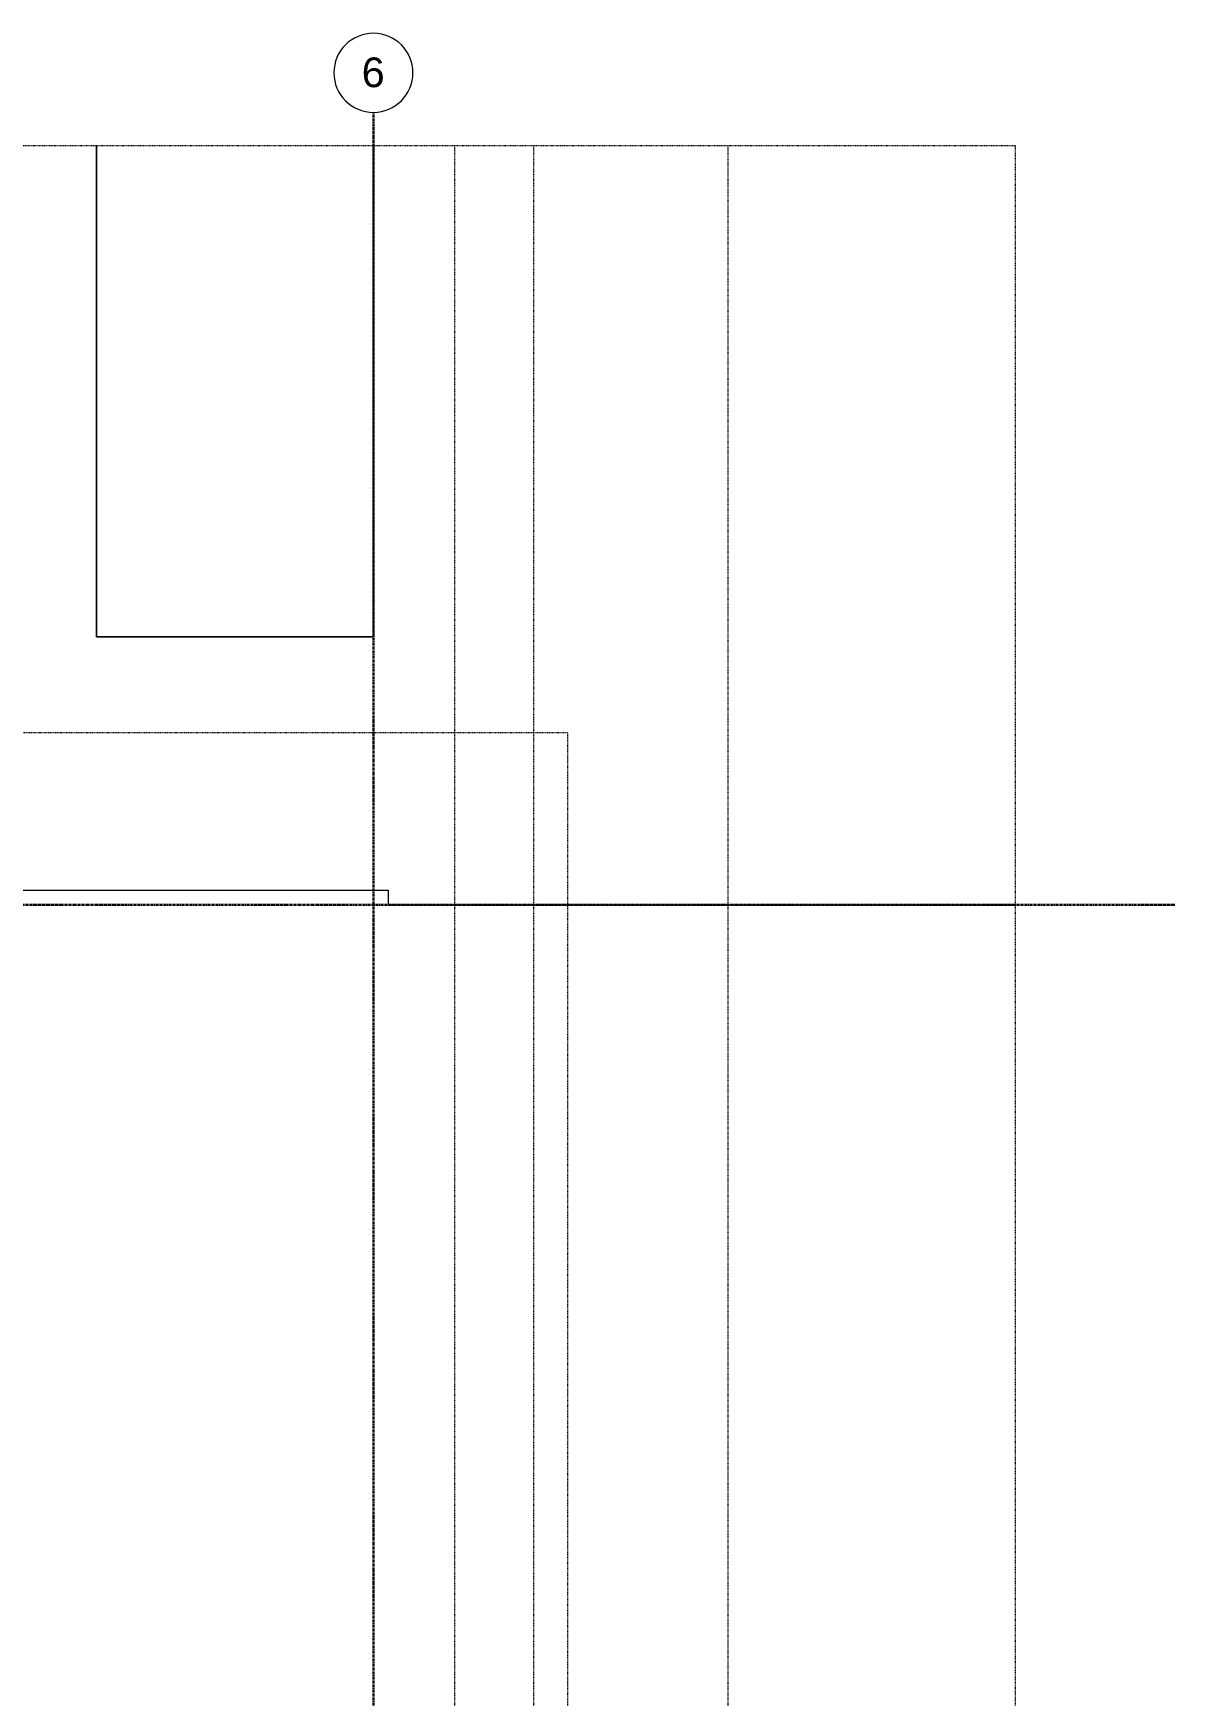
# Model space of a CAD drawing. Header units: inches. Extents: x -4058 to -1781, y 9814 to 12289.
# Drawn here: x -2012.1 to -1781.3, y 11927.2 to 12263.5 of the extents above; entities that cross this region are included whole.
import ezdxf

# ---------------------------------------------------------------- set-up
doc = ezdxf.new("R2010")
doc.units = ezdxf.units.IN
doc.header["$MEASUREMENT"] = 0
for name, pattern in [('Aligning Line 1_8_', [0.25, 0.125, -0.125]), ('Aligning Line 1_8__2_', [0.25, 0.125, -0.125]), ('Grid Line 1_2__2_', [0.875, 0.5, -0.125, 0.125, -0.125])]:
    doc.linetypes.add(name, pattern=pattern)
for name, color, linetype, lineweight in [('0-1', 7, 'Continuous', 5), ('0-3', 165, 'Continuous', 5), ('C-TOPO', 7, 'Continuous', 9), ('G-ANNO-SYMB', 111, 'Aligning Line 1_8_', 9), ('G-ANNO-SYMB-1', 147, 'Aligning Line 1_8_', 9), ('G-ANNO-SYMB-2', 147, 'Aligning Line 1_8__2_', 9), ('S-GRID-2', 1, 'Grid Line 1_2__2_', 30), ('S-GRID-IDEN', 1, 'Continuous', 9), ('S-GRID-IDEN-1', 147, 'Continuous', 9)]:
    doc.layers.add(name, color=color, linetype=linetype, lineweight=lineweight)
doc.styles.add('Arial', font='arial.ttf', dxfattribs={"height": 6})

# ---------------------------------------------------------------- blocks, each defined once
blk = doc.blocks.new('CTR - 1st Phase - Shell_rvt-1-UNIT PLANS - 2ND FLOOR')
at = {"layer": 'G-ANNO-SYMB-1'}
blk.add_line((-1926.95, 12240.76), (-1926.95, 9846.27), dxfattribs=at)
blk = doc.blocks.new('CTR  - Topography_rvt-1-UNIT PLANS - 2ND FLOOR')
at = {"layer": 'C-TOPO'}
for p, q in [((-1999.32, 12234.77), (-1999.32, 12240.76)), ((-1999.32, 12240.76), (-1999.32, 12234.77)), ((-1943.32, 12240.76), (-1943.32, 12187.08)), ((-1943.32, 12187.08), (-1943.32, 12240.76)), ((-1999.32, 12175.07), (-1999.32, 12234.77)), ((-1999.32, 12234.77), (-1999.32, 12175.07)), ((-1943.32, 12187.08), (-1943.32, 12150.69)), ((-1943.32, 12150.69), (-1943.32, 12187.08)), ((-1999.32, 12150.69), (-1999.32, 12175.07)), ((-1999.32, 12175.07), (-1999.32, 12150.69)), ((-1999.32, 12141.44), (-1999.32, 12150.69)), ((-1999.32, 12150.69), (-1999.32, 12141.44)), ((-1943.32, 12150.69), (-1943.32, 12144.83)), ((-1943.32, 12144.83), (-1943.32, 12150.69)), ((-1943.32, 12144.83), (-1943.32, 12141.44)), ((-1943.32, 12141.44), (-1943.32, 12144.83)), ((-1948.37, 12141.44), (-1999.32, 12141.44)), ((-1999.32, 12141.44), (-1948.37, 12141.44)), ((-1943.32, 12141.44), (-1948.37, 12141.44)), ((-1948.37, 12141.44), (-1943.32, 12141.44)), ((-2068.42, 12090.19), (-2001.97, 12090.19)), ((-2001.97, 12090.19), (-1940.32, 12090.19)), ((-1940.32, 12090.19), (-1940.32, 12087.19)), ((-1940.32, 12087.19), (-1922.3, 12087.19)), ((-1922.3, 12087.19), (-1813.49, 12087.19))]:
    blk.add_line(p, q, dxfattribs=at)
at = {"layer": 'G-ANNO-SYMB-1'}
blk.add_line((-1926.95, 12240.76), (-1926.95, 9846.27), dxfattribs=at)
blk = doc.blocks.new('CTR - 1st Phase - Common Walls_rvt-1-UNIT PLANS - 2ND FLOOR')
at = {"layer": 'G-ANNO-SYMB-1'}
for p, q in [((-1910.96, 12240.76), (-1910.96, 9846.27)), ((-1871.64, 12240.76), (-1871.64, 11070.38))]:
    blk.add_line(p, q, dxfattribs=at)
blk = doc.blocks.new('CTR - 1st Phase -Stairs _ Elevators_rvt-1-UNIT PLANS - 2ND FLOOR')
at = {"layer": 'G-ANNO-SYMB-1'}
blk.add_line((-1910.96, 12240.76), (-1910.96, 9846.27), dxfattribs=at)
blk = doc.blocks.new('Grid - Grid Head - Circle-1738874-UNIT PLANS - 2ND FLOOR')
at = {"layer": 'S-GRID-IDEN-1'}
for start, end in [(360, 180), (180, 360)]:
    blk.add_arc((0, 0), 0.25, start, end, dxfattribs=at)
blk = doc.blocks.new('CTR - 1st Phase - Structure_rvt-1-UNIT PLANS - 2ND FLOOR')
at = {"layer": 'G-ANNO-SYMB-2'}
for p, q in [((-1910.96, 12240.76), (-1910.96, 9846.27)), ((-1904.06, 12122.03), (-3864.19, 12122.03)), ((-1904.06, 12122.03), (-1904.06, 9867.01))]:
    blk.add_line(p, q, dxfattribs=at)
at = {"layer": 'S-GRID-2'}
for p, q in [((-1943.32, 9814.03), (-1943.32, 12247.5)), ((-1781.27, 12087.19), (-4041.78, 12087.19))]:
    blk.add_line(p, q, dxfattribs=at)
at = {"layer": '0-3', "xscale": 31.99999999999999, "yscale": 31.99999999999999, "zscale": 31.99999999999999}
blk.add_blockref('Grid - Grid Head - Circle-1738874-UNIT PLANS - 2ND FLOOR', (-1943.32, 12255.5), dxfattribs=at)
at = {"layer": 'S-GRID-IDEN', "insert": (-1945.7, 12258.6), "char_height": 6, "width": 5.656, "attachment_point": 1, "style": 'Arial'}
blk.add_mtext('6', dxfattribs=at)

msp = doc.modelspace()

# ---------------------------------------------------------------- linework, layer by layer
at = {"layer": 'G-ANNO-SYMB'}
for q in [(-4009.5295, 12240.74859), (-1813.52288, 9846.2766)]:
    msp.add_line((-1813.52288, 12240.74859), q, dxfattribs=at)

# ---------------------------------------------------------------- block references
at = {"layer": '0-1'}
for name in ['CTR - 1st Phase - Shell_rvt-1-UNIT PLANS - 2ND FLOOR', 'CTR - 1st Phase - Structure_rvt-1-UNIT PLANS - 2ND FLOOR', 'CTR - 1st Phase - Common Walls_rvt-1-UNIT PLANS - 2ND FLOOR', 'CTR  - Topography_rvt-1-UNIT PLANS - 2ND FLOOR', 'CTR - 1st Phase -Stairs _ Elevators_rvt-1-UNIT PLANS - 2ND FLOOR']:
    msp.add_blockref(name, (0, 0), dxfattribs=at)

doc.saveas('drawing.dxf')
